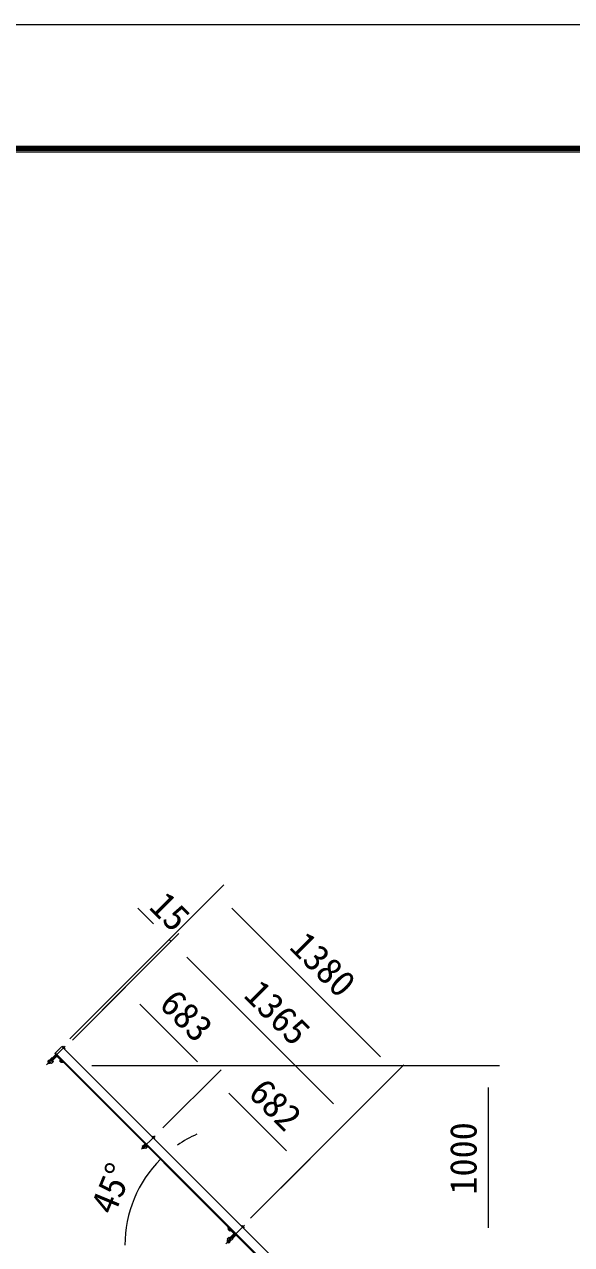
# Model space of a CAD drawing. Units: millimetres, scale not verified. Extents: x -12600 to 12600, y -8910 to 8910.
# Drawn here: x -2464 to 501, y 2296 to 8910 of the extents above; entities that cross this region are included whole.
import ezdxf
from ezdxf.enums import TextEntityAlignment as Align

# ---------------------------------------------------------------- set-up
doc = ezdxf.new("R2010")
doc.units = ezdxf.units.MM
doc.header["$LTSCALE"] = 60
doc.linetypes.add('USER1', pattern=[50.8, 31.75, -6.35, 6.35, -6.35])
for name, color, linetype, lineweight in [('0-1_D-BMK', 2, 'USER1', 13), ('0-4_D-STR1', 1, 'Continuous', 18), ('0-6_D-STR3', 3, 'Continuous', 13), ('0-7_D-STR-DIM', 7, 'Continuous', 9), ('0-B_D-TTL', 7, 'Continuous', 9)]:
    doc.layers.add(name, color=color, linetype=linetype, lineweight=lineweight)
doc.styles.add('ＭＳ ゴシック', font='')
doc.styles.get('ＭＳ ゴシック').set_extended_font_data('MS Gothic')

msp = doc.modelspace()

# ---------------------------------------------------------------- linework, layer by layer
at = {"layer": '0-1_D-BMK'}
for p, q in [((-2343.75, 3271.28), (-2242.47, 3372.56)), ((-1829.17, 2813.59), (-1756.34, 2886.42)), ((-1372.19, 2299.71), (-1270.91, 2401))]:
    msp.add_line(p, q, dxfattribs=at)
at = {"layer": '0-4_D-STR1'}
for p, q in [((-2316.37, 3292.3), (-2291.62, 3317.05)), ((-2312.83, 3291.6), (-2291.26, 3313.16)), ((-2260.5, 3369.38), (-2298.69, 3331.2)), ((-931.14, 1963.65), (-2298.69, 3331.2)), ((-927.14, 1965.31), (-2295.86, 3334.02)), ((-2284.9, 3313.16), (-2263.33, 3291.6)), ((-2284.55, 3317.05), (-2259.8, 3292.3)), ((-2260.5, 3369.38), (-877.14, 1986.02)), ((-2315.66, 3291.6), (-2316.37, 3292.3)), ((-2272.09, 3294.69), (-2274.21, 3292.57)), ((-2274.21, 3292.57), (-2266.43, 3284.79)), ((-2272.09, 3294.69), (-2265.1, 3287.71)), ((-2266.43, 3284.79), (-2250.52, 3283.03)), ((-2265.1, 3287.71), (-2253.75, 3286.26)), ((-2260.5, 3291.6), (-2259.8, 3292.3)), ((-2253.75, 3286.26), (-2250.52, 3283.03)), ((-1357.21, 2389.72), (-1360.44, 2392.95)), ((-1358.68, 2377.04), (-1360.44, 2392.95)), ((-1355.76, 2378.37), (-1357.21, 2389.72)), ((-1351.87, 2382.96), (-1351.16, 2383.67)), ((-1326.42, 2358.92), (-1351.16, 2383.67)), ((-1350.9, 2369.26), (-1358.68, 2377.04)), ((-1348.78, 2371.38), (-1355.76, 2378.37)), ((-1330.31, 2358.57), (-1351.87, 2380.14)), ((-1351.87, 2330.64), (-1330.31, 2352.21)), ((-1351.87, 2327.81), (-1351.16, 2327.1)), ((-1351.16, 2327.1), (-1326.42, 2351.85)), ((-1348.78, 2371.38), (-1350.9, 2369.26))]:
    msp.add_line(p, q, dxfattribs=at)
for centre, radius, start, end in [((-2288.08, 3313.52), 5, 45, 135), ((-2288.08, 3309.98), 4.5, 45, 135), ((-2314.24, 3293.01), 2, 225, 315), ((-2261.92, 3293.01), 2, 225, 315), ((-1350.46, 2381.55), 2, 135, 225), ((-1350.46, 2329.22), 2, 135, 225), ((-1333.49, 2355.39), 4.5, 315, 45), ((-1329.95, 2355.39), 5, 315, 45)]:
    msp.add_arc(centre, radius, start, end, dxfattribs=at)
at = {"layer": '0-6_D-STR3'}
for p, q in [((-2331.04, 3292.48), (-2313.36, 3310.16)), ((-2313.36, 3310.16), (-2305.94, 3302.73)), ((-2294.09, 3326.6), (-2311.95, 3308.74)), ((-2293.56, 3326.07), (-2311.42, 3308.21)), ((-2288.97, 3321.47), (-2306.82, 3303.62)), ((-2288.43, 3320.94), (-2306.29, 3303.09)), ((-2258.39, 3367.26), (-2255.13, 3370.52)), ((-2258.39, 3367.26), (-2247.77, 3356.65)), ((-2255.73, 3364.61), (-2252.48, 3367.86)), ((-2253.79, 3370.16), (-2255.13, 3370.52)), ((-2253.79, 3370.16), (-2244.88, 3361.25)), ((-2250.43, 3359.3), (-2247.17, 3362.56)), ((-2247.77, 3356.65), (-2244.52, 3359.9)), ((-2244.88, 3361.25), (-2244.52, 3359.9)), ((-2333.23, 3293.26), (-2336.41, 3290.08)), ((-2335.8, 3288.05), (-2327.07, 3279.32)), ((-2335.8, 3288.05), (-2327.07, 3279.32)), ((-2333.55, 3287.21), (-2330.37, 3290.4)), ((-2331.2, 3292.65), (-2322.47, 3283.92)), ((-2331.2, 3292.65), (-2322.47, 3283.92)), ((-2331.04, 3292.48), (-2316.9, 3278.34)), ((-2327.82, 3281.49), (-2324.64, 3284.67)), ((-2321.77, 3281.8), (-2324.96, 3278.62)), ((-2316.9, 3278.34), (-2306.29, 3288.95)), ((-2316.37, 3292.3), (-2305.94, 3302.73)), ((-2313.18, 3289.12), (-2309.82, 3292.48)), ((-2309.82, 3292.48), (-2306.29, 3288.95)), ((-1772.25, 2881.13), (-1769, 2884.38)), ((-1772.25, 2881.13), (-1761.64, 2870.51)), ((-1769.6, 2878.47), (-1766.34, 2881.73)), ((-1767.65, 2884.02), (-1769, 2884.38)), ((-1767.65, 2884.02), (-1758.74, 2875.11)), ((-1764.29, 2873.16), (-1761.03, 2876.42)), ((-1761.64, 2870.51), (-1758.38, 2873.77)), ((-1758.74, 2875.11), (-1758.38, 2873.77)), ((-1823.16, 2825.26), (-1825.49, 2822.93)), ((-1825.49, 2822.93), (-1825.49, 2821.23)), ((-1825.49, 2822.93), (-1819.84, 2817.27)), ((-1825.49, 2821.23), (-1821.53, 2817.27)), ((-1821.04, 2832.34), (-1825.12, 2828.25)), ((-1825.12, 2828.25), (-1824.75, 2826.85)), ((-1815.91, 2818.01), (-1824.75, 2826.85)), ((-1818.39, 2829.68), (-1822.47, 2825.6)), ((-1819.84, 2817.27), (-1821.53, 2817.27)), ((-1810.43, 2821.72), (-1821.04, 2832.34)), ((-1819.98, 2831.27), (-1809.37, 2841.88)), ((-1819.98, 2831.27), (-1805.83, 2817.13)), ((-1817.5, 2819.6), (-1819.84, 2817.27)), ((-1813.08, 2824.37), (-1817.16, 2820.29)), ((-1814.51, 2817.64), (-1815.91, 2818.01)), ((-1810.43, 2821.72), (-1814.51, 2817.64)), ((-1805.83, 2817.13), (-1795.23, 2827.74)), ((-1805.3, 2831.09), (-1801.95, 2834.45)), ((-1802.12, 2827.91), (-1798.76, 2831.27)), ((-1798.76, 2831.27), (-1795.23, 2827.74)), ((-1286.82, 2395.7), (-1283.57, 2398.95)), ((-1276.21, 2385.08), (-1286.82, 2395.7)), ((-1284.17, 2393.04), (-1280.91, 2396.3)), ((-1282.22, 2398.59), (-1283.57, 2398.95)), ((-1273.31, 2389.68), (-1282.22, 2398.59)), ((-1278.86, 2387.74), (-1275.61, 2390.99)), ((-1276.21, 2385.08), (-1272.95, 2388.34)), ((-1273.31, 2389.68), (-1272.95, 2388.34)), ((-1365.13, 2326.57), (-1354.52, 2337.18)), ((-1350.99, 2312.43), (-1365.13, 2326.57)), ((-1361.67, 2321.69), (-1364.85, 2318.51)), ((-1355.42, 2307.67), (-1364.15, 2316.4)), ((-1355.42, 2307.67), (-1364.15, 2316.4)), ((-1361.98, 2315.65), (-1358.8, 2318.83)), ((-1350.82, 2312.27), (-1359.55, 2321)), ((-1350.82, 2312.27), (-1359.55, 2321)), ((-1350.99, 2333.64), (-1354.52, 2337.18)), ((-1354.35, 2330.29), (-1350.99, 2333.64)), ((-1351.16, 2327.1), (-1340.74, 2337.53)), ((-1350.99, 2312.43), (-1333.31, 2330.11)), ((-1333.31, 2330.11), (-1340.74, 2337.53)), ((-1322.53, 2355.03), (-1340.38, 2337.18)), ((-1322, 2354.5), (-1339.85, 2336.65)), ((-1317.4, 2349.91), (-1335.25, 2332.05)), ((-1316.87, 2349.38), (-1334.72, 2331.52)), ((-1356.26, 2309.92), (-1353.07, 2313.1)), ((-1350.21, 2310.24), (-1353.39, 2307.06))]:
    msp.add_line(p, q, dxfattribs=at)
for centre, radius, start, end in [((-2255.74, 3367.25), 3.32, 10.61585, 79.38415), ((-2258.2, 3356.84), 12.42, 27.4121, 62.5879), ((-2247.78, 3359.29), 3.32, 10.61585, 79.38415), ((-2331.04, 3284), 6.5, 142.16806, 307.83194), ((-2333.89, 3289.73), 2.54, 172.21089, 277.78911), ((-2336.57, 3288.29), 0.5, 322.16806, 35.16084), ((-2325.24, 3289.79), 8.7, 197.26063, 252.73937), ((-2332.89, 3290.74), 2.54, 352.21089, 97.78911), ((-2332.95, 3282.09), 8.7, 17.26063, 72.73937), ((-2325.29, 3281.15), 2.55, 172.42505, 277.57495), ((-2326.74, 3278.47), 0.5, 61.57981, 127.83194), ((-2324.3, 3282.14), 2.55, 352.42505, 97.57495), ((-2314.77, 3290.71), 2.25, 135, 315), ((-1769.61, 2881.12), 3.32, 10.61585, 79.38415), ((-1772.06, 2870.7), 12.42, 27.4121, 62.5879), ((-1761.65, 2873.15), 3.32, 10.61585, 79.38415), ((-1821.86, 2828.86), 3.32, 190.61586, 259.38414), ((-1811.45, 2831.32), 12.42, 207.4121, 242.5879), ((-1813.9, 2820.9), 3.32, 190.61584, 259.38415), ((-1803.71, 2829.5), 2.25, 135, 315), ((-1284.18, 2395.69), 3.32, 10.61585, 79.38415), ((-1286.63, 2385.27), 12.42, 27.4121, 62.5879), ((-1276.22, 2387.73), 3.32, 10.61585, 79.38415), ((-1359.47, 2312.43), 6.5, 142.16806, 307.83194), ((-1362.32, 2318.18), 2.55, 172.42505, 277.57495), ((-1365, 2316.72), 0.5, 322.16806, 28.42019), ((-1353.67, 2318.23), 8.7, 197.26063, 252.73937), ((-1361.33, 2319.17), 2.55, 352.42505, 97.57495), ((-1361.38, 2310.52), 8.7, 17.26063, 72.73937), ((-1352.76, 2328.69), 2.25, 135, 315), ((-1353.74, 2309.58), 2.54, 172.21089, 277.78911), ((-1355.18, 2306.9), 0.5, 54.83916, 127.83194), ((-1352.73, 2310.58), 2.54, 352.21089, 97.78911)]:
    msp.add_arc(centre, radius, start, end, dxfattribs=at)
at = {"layer": '0-7_D-STR-DIM'}
for p, q in [((-2218.08, 3411.81), (-1383.1, 4246.78)), ((-1764.94, 4034.65), (-1849.79, 4119.5)), ((-1340.67, 4119.5), (-534.57, 3313.4)), ((-2218.08, 3411.81), (-1637.66, 3992.22)), ((-2203.72, 3404.95), (-1627.05, 3981.62)), ((-2203.72, 3404.95), (-1627.05, 3981.62)), ((-1669.48, 3939.19), (-1680.09, 3949.8)), ((-1584.63, 3854.34), (-789.13, 3058.84)), ((-1584.63, 3854.34), (-1499.77, 3769.48)), ((-2203.72, 3404.95), (-1881.61, 3727.06)), ((-1839.18, 3599.78), (-1525.94, 3286.53)), ((-2098.78, 3267.65), (110.06, 3267.65)), ((-1713.91, 2928.85), (-1398.66, 3244.1)), ((-1713.91, 2928.85), (-1398.66, 3244.1)), ((-1238.52, 2439.75), (-407.29, 3270.97)), ((-1356.23, 3116.83), (-1043.69, 2804.28)), ((50.06, 2387.65), (50.06, 3147.65)), ((-1238.52, 2439.75), (-661.85, 3016.42)), ((-1469.84, 2502.34), (-1768.83, 2801.33)), ((-1238.52, 2439.75), (-916.41, 2761.86))]:
    msp.add_line(p, q, dxfattribs=at)
for start, end in [(114.1324, 124.5662), (135, 180)]:
    msp.add_arc((-1259.8, 2292.3), 659.88, start, end, dxfattribs=at)
at = {"layer": '0-B_D-TTL', "color": 2, "lineweight": 18}
msp.add_lwpolyline([(-12600, 8910), (12600, 8910), (12600, -8910), (-12600, -8910)], close=True, dxfattribs=at)
at = {"layer": '0-B_D-TTL'}
for points in [[(-11790, 8250), (11790, 8250), (11790, -8250), (-11790, -8250)], [(-11782.5, 8242.5), (11782.5, 8242.5), (11782.5, -8242.5), (-11782.5, -8242.5)], [(-11775, 8235), (11775, 8235), (11775, -8235), (-11775, -8235)], [(-11767.5, 8227.5), (11767.5, 8227.5), (11767.5, -8227.5), (-11767.5, -8227.5)], [(-11760, 8220), (11760, 8220), (11760, -8220), (-11760, -8220)]]:
    msp.add_lwpolyline(points, close=True, dxfattribs=at)

# ---------------------------------------------------------------- texts
at = {"layer": '0-7_D-STR-DIM', "style": 'ＭＳ ゴシック'}
for s, rotation, p in [('15', 315, (-1825.88, 4090.2)), ('1380', 315, (-1065.23, 3872.68)), ('1365', 315, (-1313.1, 3611.44)), ('683', 315, (-1771.34, 3560.57)), ('682', 315, (-1289.01, 3078.23)), ('1000', 90, (29.82, 2566.95)), ('45°', 67.5, (-1937.86, 2432.56))]:
    msp.add_text(s, height=144.3, rotation=rotation, dxfattribs=at).set_placement(p, align=Align.BOTTOM_LEFT)

doc.saveas('drawing.dxf')
